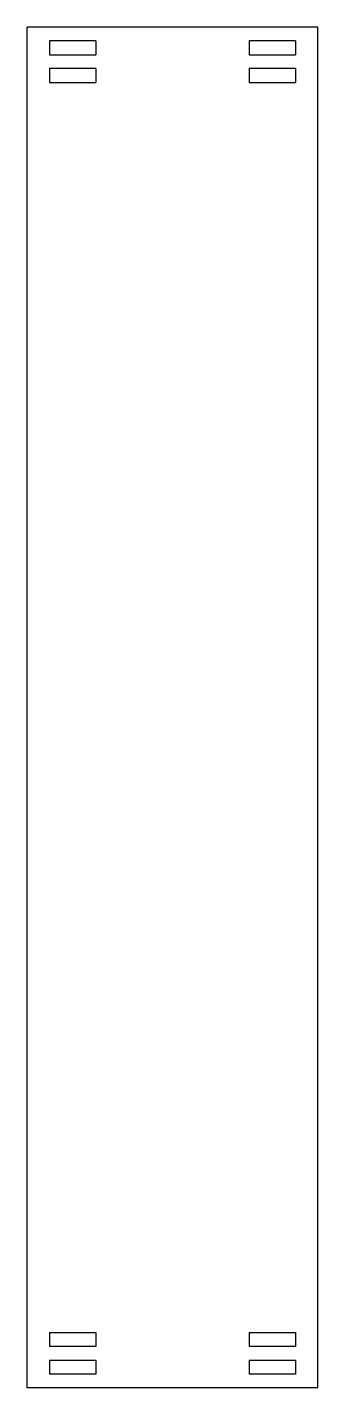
# Model space of a CAD drawing. Extents: x -3.2 to 3.2, y -30 to 0.
import ezdxf

# ---------------------------------------------------------------- set-up
doc = ezdxf.new("R2010")
doc.units = 0
doc.layers.add('VISIBLE', color=7, linetype='CONTINUOUS')

msp = doc.modelspace()

# ---------------------------------------------------------------- linework, layer by layer
at = {"layer": 'VISIBLE'}
for p, q in [((3.2, 0), (-3.2, 0)), ((-3.2, -30), (-3.2, 0)), ((3.2, -30), (3.2, 0)), ((1.69, -0.3), (1.69, -0.61)), ((2.71, -0.3), (1.69, -0.3)), ((2.71, -0.3), (2.71, -0.61)), ((-2.71, -0.3), (-2.71, -0.61)), ((-1.69, -0.3), (-2.71, -0.3)), ((-1.69, -0.3), (-1.69, -0.61)), ((-2.71, -0.61), (-1.69, -0.61)), ((1.69, -0.61), (2.71, -0.61)), ((-2.71, -0.91), (-2.71, -1.22)), ((-1.69, -0.91), (-2.71, -0.91)), ((-1.69, -0.91), (-1.69, -1.22)), ((1.69, -0.91), (1.69, -1.22)), ((2.71, -0.91), (1.69, -0.91)), ((2.71, -0.91), (2.71, -1.22)), ((-2.71, -1.22), (-1.69, -1.22)), ((1.69, -1.22), (2.71, -1.22)), ((-2.71, -28.78), (-1.69, -28.78)), ((-2.71, -28.78), (-2.71, -29.09)), ((-1.69, -28.78), (-1.69, -29.09)), ((1.69, -28.78), (2.71, -28.78)), ((1.69, -28.78), (1.69, -29.09)), ((2.71, -28.78), (2.71, -29.09)), ((-1.69, -29.09), (-2.71, -29.09)), ((2.71, -29.09), (1.69, -29.09)), ((-2.71, -29.39), (-1.69, -29.39)), ((-2.71, -29.39), (-2.71, -29.7)), ((-1.69, -29.39), (-1.69, -29.7)), ((1.69, -29.39), (2.71, -29.39)), ((1.69, -29.39), (1.69, -29.7)), ((2.71, -29.39), (2.71, -29.7)), ((-1.69, -29.7), (-2.71, -29.7)), ((2.71, -29.7), (1.69, -29.7)), ((3.2, -30), (-3.2, -30))]:
    msp.add_line(p, q, dxfattribs=at)

doc.saveas('drawing.dxf')
